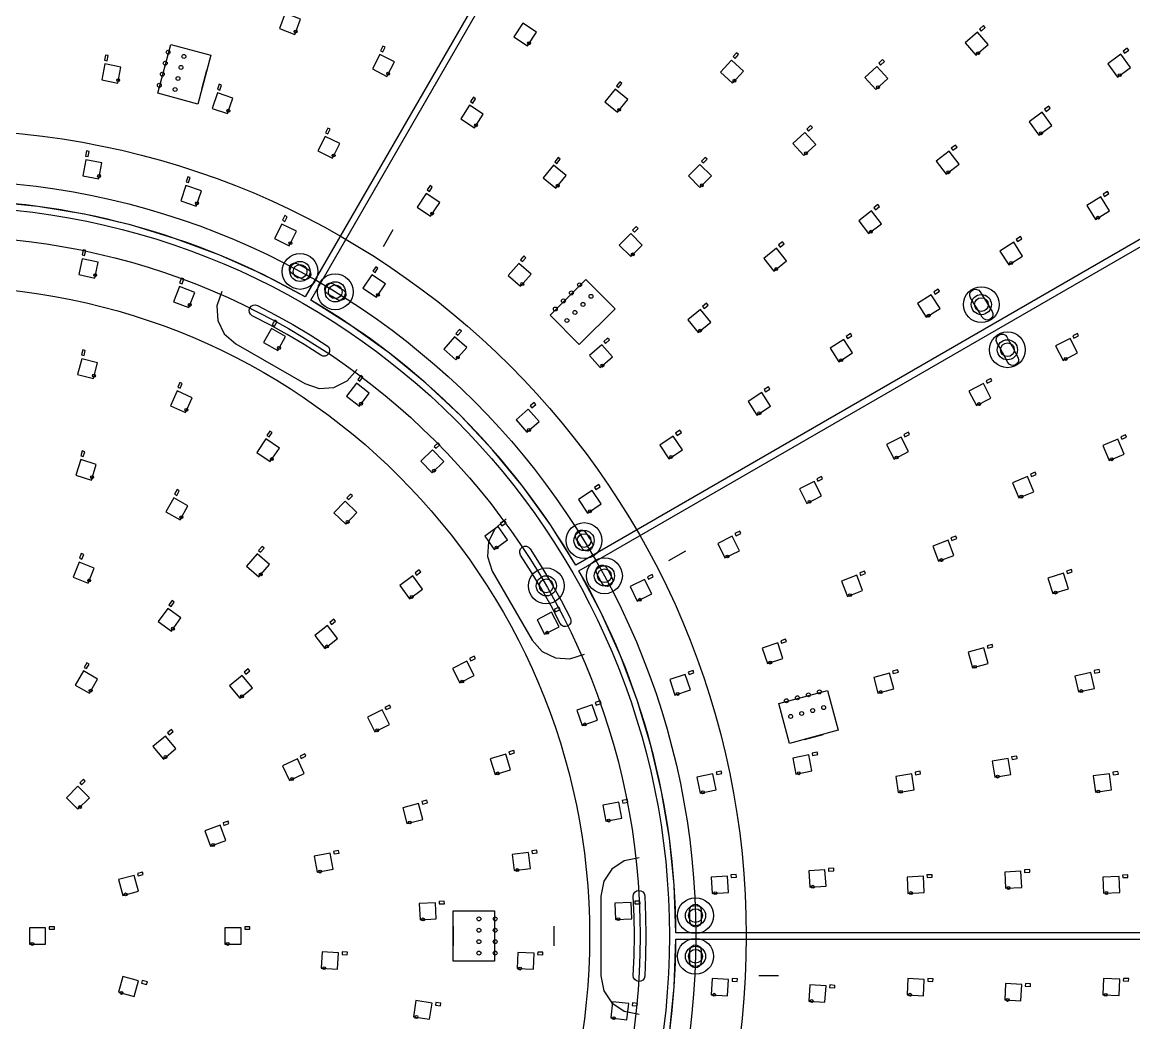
# Model space of a CAD drawing. Header units: millimetres. Extents: x -854 to 854, y -854 to 854.
# Drawn here: x 25.3 to 366.5, y -26.7 to 280.6 of the extents above; entities that cross this region are included whole.
import ezdxf

# ---------------------------------------------------------------- set-up
doc = ezdxf.new("R2010")
doc.units = ezdxf.units.MM
for name, color, linetype in [('CAP', 30, 'Continuous'), ('LED', 7, 'Continuous'), ('LED-GND', 7, 'Continuous'), ('MOUNT', 1, 'Continuous'), ('MOUNT-SYSTEM', 4, 'Continuous'), ('OUTLINE', 2, 'Continuous'), ('WAGO', 3, 'Continuous')]:
    doc.layers.add(name, color=color, linetype=linetype)

msp = doc.modelspace()

# ---------------------------------------------------------------- linework, layer by layer
at = {"layer": 'CAP'}
for points in [[(319.74, 277.86), (320.95, 278.91), (320.43, 279.51), (319.22, 278.47), (319.74, 277.86)], [(136.01, 271.44), (136.73, 272.87), (136.02, 273.23), (135.29, 271.8), (136.01, 271.44)], [(51.37, 268.74), (51.68, 270.31), (50.89, 270.47), (50.58, 268.9), (51.37, 268.74)], [(244.13, 269.46), (245.21, 270.64), (244.62, 271.18), (243.54, 270), (244.13, 269.46)], [(363.75, 271.01), (365.04, 271.96), (364.56, 272.6), (363.27, 271.65), (363.75, 271.01)], [(288.81, 267.42), (289.99, 268.5), (289.45, 269.09), (288.27, 268.01), (288.81, 267.42)], [(86, 259.74), (86.52, 261.25), (85.76, 261.51), (85.25, 260), (86, 259.74)], [(208.35, 260.55), (209.36, 261.79), (208.73, 262.29), (207.73, 261.05), (208.35, 260.55)], [(163.63, 255.74), (164.5, 257.08), (163.83, 257.51), (162.96, 256.17), (163.63, 255.74)], [(339.61, 253.19), (340.9, 254.14), (340.42, 254.79), (339.14, 253.84), (339.61, 253.19)], [(119.17, 246.29), (119.88, 247.73), (119.16, 248.08), (118.45, 246.64), (119.17, 246.29)], [(266.69, 247.16), (267.87, 248.24), (267.33, 248.83), (266.15, 247.75), (266.69, 247.16)], [(311.02, 241.23), (312.29, 242.21), (311.8, 242.84), (310.53, 241.87), (311.02, 241.23)], [(45.51, 239.32), (45.83, 240.89), (45.04, 241.04), (44.73, 239.48), (45.51, 239.32)], [(189.47, 237.23), (190.48, 238.48), (189.85, 238.98), (188.85, 237.74), (189.47, 237.23)], [(234.44, 237.34), (235.57, 238.47), (235.01, 239.04), (233.88, 237.91), (234.44, 237.34)], [(76.36, 231.33), (76.88, 232.85), (76.12, 233.1), (75.6, 231.59), (76.36, 231.33)], [(150.3, 228.63), (151.19, 229.96), (150.52, 230.4), (149.63, 229.07), (150.3, 228.63)], [(357.58, 227.1), (358.94, 227.96), (358.51, 228.63), (357.16, 227.78), (357.58, 227.1)], [(287.22, 222.97), (288.48, 223.95), (288, 224.58), (286.73, 223.61), (287.22, 222.97)], [(105.9, 219.38), (106.61, 220.82), (105.89, 221.17), (105.19, 219.74), (105.9, 219.38)], [(213.23, 216.13), (214.36, 217.26), (213.79, 217.82), (212.66, 216.69), (213.23, 216.13)], [(257.97, 211.53), (259.21, 212.54), (258.71, 213.16), (257.46, 212.16), (257.97, 211.53)], [(330.86, 213.21), (332.21, 214.07), (331.78, 214.74), (330.43, 213.88), (330.86, 213.21)], [(44.44, 208.94), (44.79, 210.5), (44.01, 210.67), (43.66, 209.11), (44.44, 208.94)], [(178.86, 207.06), (179.91, 208.26), (179.31, 208.79), (178.25, 207.58), (178.86, 207.06)], [(133.63, 203.68), (134.52, 205.02), (133.86, 205.46), (132.97, 204.13), (133.63, 203.68)], [(74.39, 200.24), (74.96, 201.73), (74.21, 202.02), (73.64, 200.52), (74.39, 200.24)], [(305.56, 197.09), (306.91, 197.95), (306.48, 198.63), (305.13, 197.77), (305.56, 197.09)], [(234.65, 192.65), (235.89, 193.66), (235.39, 194.28), (234.15, 193.28), (234.65, 192.65)], [(102.75, 187.27), (103.53, 188.67), (102.84, 189.06), (102.05, 187.66), (102.75, 187.27)], [(159.08, 184.5), (160.13, 185.7), (159.53, 186.23), (158.47, 185.03), (159.08, 184.5)], [(278.66, 183.41), (280.01, 184.28), (279.57, 184.95), (278.23, 184.08), (278.66, 183.41)], [(348.18, 183.56), (349.6, 184.3), (349.23, 185.01), (347.81, 184.27), (348.18, 183.56)], [(204.35, 181.94), (205.55, 182.99), (205.03, 183.59), (203.82, 182.54), (204.35, 181.94)], [(44.28, 178.19), (44.68, 179.74), (43.91, 179.94), (43.51, 178.39), (44.28, 178.19)], [(128.92, 170.32), (129.9, 171.58), (129.27, 172.07), (128.29, 170.81), (128.92, 170.32)], [(321.57, 169.71), (322.99, 170.45), (322.62, 171.16), (321.2, 170.42), (321.57, 169.71)], [(73.76, 168.15), (74.42, 169.6), (73.69, 169.93), (73.03, 168.48), (73.76, 168.15)], [(253.5, 167.07), (254.85, 167.94), (254.41, 168.61), (253.07, 167.74), (253.5, 167.07)], [(181.8, 162.16), (183, 163.21), (182.47, 163.81), (181.27, 162.76), (181.8, 162.16)], [(101.11, 153.26), (102.01, 154.59), (101.35, 155.04), (100.45, 153.71), (101.11, 153.26)], [(226.35, 153.71), (227.68, 154.6), (227.24, 155.26), (225.91, 154.37), (226.35, 153.71)], [(296.31, 153.28), (297.73, 154), (297.37, 154.72), (295.95, 153.99), (296.31, 153.28)], [(362.85, 152.52), (364.33, 153.13), (364.03, 153.87), (362.55, 153.26), (362.85, 152.52)], [(152.35, 149.73), (153.5, 150.84), (152.95, 151.42), (151.79, 150.31), (152.35, 149.73)], [(44.03, 147.17), (44.51, 148.7), (43.74, 148.94), (43.26, 147.41), (44.03, 147.17)], [(269.58, 139.66), (271, 140.38), (270.64, 141.1), (269.22, 140.37), (269.58, 139.66)], [(335.14, 141.04), (336.62, 141.65), (336.31, 142.39), (334.83, 141.78), (335.14, 141.04)], [(72.75, 135.29), (73.53, 136.69), (72.83, 137.08), (72.05, 135.68), (72.75, 135.29)], [(201.41, 137.04), (202.74, 137.93), (202.29, 138.6), (200.96, 137.71), (201.41, 137.04)], [(125.56, 133.97), (126.67, 135.12), (126.09, 135.68), (124.98, 134.52), (125.56, 133.97)], [(172.53, 125.95), (173.83, 126.88), (173.36, 127.53), (172.06, 126.6), (172.53, 125.95)], [(244.48, 122.85), (245.91, 123.56), (245.56, 124.27), (244.12, 123.57), (244.48, 122.85)], [(98.5, 117.88), (99.54, 119.09), (98.93, 119.62), (97.89, 118.4), (98.5, 117.88)], [(310.71, 121.47), (312.2, 122.04), (311.91, 122.79), (310.42, 122.21), (310.71, 121.47)], [(43.59, 115.68), (44.18, 117.16), (43.44, 117.46), (42.85, 115.97), (43.59, 115.68)], [(146.39, 110.82), (147.68, 111.77), (147.21, 112.42), (145.92, 111.47), (146.39, 110.82)], [(217.57, 109.58), (219.01, 110.29), (218.65, 111.01), (217.22, 110.3), (217.57, 109.58)], [(282.7, 110.71), (284.19, 111.29), (283.91, 112.03), (282.41, 111.46), (282.7, 110.71)], [(346.16, 111.29), (347.68, 111.77), (347.44, 112.54), (345.91, 112.05), (346.16, 111.29)], [(70.99, 101.2), (71.93, 102.49), (71.29, 102.96), (70.34, 101.67), (70.99, 101.2)], [(189.03, 99.49), (190.45, 100.22), (190.08, 100.93), (188.66, 100.2), (189.03, 99.49)], [(120.21, 95.64), (121.47, 96.62), (120.98, 97.25), (119.72, 96.27), (120.21, 95.64)], [(258.42, 89.89), (259.94, 90.4), (259.68, 91.16), (258.16, 90.64), (258.42, 89.89)], [(321.7, 88.32), (323.25, 88.74), (323.04, 89.51), (321.5, 89.09), (321.7, 88.32)], [(163.02, 84.49), (164.45, 85.21), (164.09, 85.92), (162.66, 85.2), (163.02, 84.49)], [(45.02, 82.08), (45.82, 83.47), (45.13, 83.87), (44.33, 82.48), (45.02, 82.08)], [(93.93, 80.37), (95.16, 81.39), (94.65, 82), (93.42, 80.98), (93.93, 80.37)], [(230.01, 80.24), (231.53, 80.76), (231.27, 81.52), (229.76, 81), (230.01, 80.24)], [(292.72, 80.56), (294.27, 80.97), (294.06, 81.74), (292.52, 81.33), (292.72, 80.56)], [(354.54, 80.7), (356.1, 81.05), (355.93, 81.83), (354.36, 81.48), (354.54, 80.7)], [(201.5, 70.91), (203.01, 71.42), (202.75, 72.18), (201.24, 71.66), (201.5, 70.91)], [(137, 69.49), (138.44, 70.19), (138.08, 70.91), (136.65, 70.2), (137, 69.49)], [(70.38, 61.74), (71.61, 62.76), (71.1, 63.38), (69.87, 62.35), (70.38, 61.74)], [(110.96, 54.48), (112.41, 55.16), (112.07, 55.89), (110.62, 55.21), (110.96, 54.48)], [(174.95, 55.72), (176.48, 56.19), (176.25, 56.96), (174.72, 56.49), (174.95, 55.72)], [(267.94, 55.39), (269.51, 55.7), (269.36, 56.48), (267.79, 56.17), (267.94, 55.39)], [(329.17, 54.21), (330.75, 54.46), (330.63, 55.25), (329.05, 55), (329.17, 54.21)], [(43.52, 46.42), (44.65, 47.55), (44.09, 48.12), (42.96, 46.99), (43.52, 46.42)], [(238.52, 49.53), (240.09, 49.85), (239.93, 50.63), (238.36, 50.32), (238.52, 49.53)], [(299.54, 49.52), (301.12, 49.77), (301, 50.56), (299.42, 50.31), (299.54, 49.52)], [(360.22, 49.49), (361.81, 49.7), (361.7, 50.49), (360.12, 50.28), (360.22, 49.49)], [(148.18, 40.48), (149.73, 40.89), (149.53, 41.66), (147.98, 41.26), (148.18, 40.48)], [(209.67, 40.81), (211.25, 41.1), (211.1, 41.89), (209.53, 41.6), (209.67, 40.81)], [(87.25, 33.94), (88.76, 34.49), (88.48, 35.24), (86.98, 34.69), (87.25, 33.94)], [(121.03, 25.17), (122.6, 25.47), (122.45, 26.26), (120.88, 25.96), (121.03, 25.17)], [(181.85, 25.35), (183.44, 25.56), (183.34, 26.35), (181.75, 26.15), (181.85, 25.35)], [(272.88, 19.94), (274.48, 20.04), (274.42, 20.84), (272.83, 20.74), (272.88, 19.94)], [(60.9, 18.44), (62.45, 18.86), (62.24, 19.63), (60.7, 19.21), (60.9, 18.44)], [(242.94, 17.98), (244.54, 18.08), (244.49, 18.88), (242.89, 18.78), (242.94, 17.98)], [(303.08, 17.94), (304.67, 18.02), (304.63, 18.82), (303.03, 18.74), (303.08, 17.94)], [(333.04, 19.51), (334.63, 19.59), (334.59, 20.39), (332.99, 20.31), (333.04, 19.51)], [(363.16, 17.91), (364.76, 17.98), (364.73, 18.78), (363.13, 18.71), (363.16, 17.91)], [(153.3, 9.83), (154.9, 9.91), (154.86, 10.71), (153.26, 10.63), (153.3, 9.83)], [(213.38, 9.85), (214.98, 9.91), (214.95, 10.71), (213.35, 10.65), (213.38, 9.85)], [(33.6, 2.05), (35.2, 2.05), (35.2, 2.85), (33.6, 2.85), (33.6, 2.05)], [(93.6, 2.05), (95.2, 2.05), (95.2, 2.85), (93.6, 2.85), (93.6, 2.05)], [(123.48, -5.71), (125.08, -5.82), (125.13, -5.02), (123.54, -4.92), (123.48, -5.71)], [(183.52, -5.74), (185.12, -5.81), (185.15, -5.01), (183.56, -4.94), (183.52, -5.74)], [(243.21, -13.89), (244.81, -13.99), (244.86, -13.19), (243.26, -13.09), (243.21, -13.89)], [(303.29, -13.84), (304.89, -13.93), (304.93, -13.13), (303.33, -13.04), (303.29, -13.84)], [(363.34, -13.81), (364.94, -13.88), (364.98, -13.08), (363.38, -13.01), (363.34, -13.81)], [(61.96, -14.48), (63.51, -14.89), (63.72, -14.12), (62.17, -13.71), (61.96, -14.48)], [(273.15, -15.85), (274.74, -15.95), (274.8, -15.16), (273.2, -15.05), (273.15, -15.85)], [(333.25, -15.41), (334.85, -15.5), (334.89, -14.7), (333.29, -14.61), (333.25, -15.41)], [(152.14, -21.23), (153.72, -21.48), (153.84, -20.68), (152.26, -20.44), (152.14, -21.23)], [(212.54, -21.32), (214.13, -21.5), (214.22, -20.7), (212.63, -20.53), (212.54, -21.32)]]:
    msp.add_lwpolyline(points, dxfattribs=at)
at = {"layer": 'LED'}
for points in [[(104.28, 278.64), (108.95, 276.84), (110.74, 281.51), (106.07, 283.3), (104.28, 278.64)], [(176.27, 276.03), (180.47, 273.3), (183.19, 277.5), (179, 280.22), (176.27, 276.03)], [(314.82, 274.22), (318.08, 270.44), (321.87, 273.7), (318.61, 277.49), (314.82, 274.22)], [(132.83, 266.21), (137.29, 263.94), (139.56, 268.39), (135.1, 270.66), (132.83, 266.21)], [(358.57, 267.75), (361.54, 263.72), (365.57, 266.69), (362.6, 270.72), (358.57, 267.75)], [(49.73, 262.85), (54.64, 261.87), (55.61, 266.78), (50.71, 267.75), (49.73, 262.85)], [(239.68, 265.27), (243.37, 261.89), (246.74, 265.57), (243.06, 268.95), (239.68, 265.27)], [(284.01, 263.63), (287.38, 259.95), (291.07, 263.33), (287.69, 267.01), (284.01, 263.63)], [(204.16, 256.09), (208.05, 252.94), (211.19, 256.83), (207.31, 259.97), (204.16, 256.09)], [(83.62, 254.11), (88.35, 252.5), (89.96, 257.23), (85.22, 258.84), (83.62, 254.11)], [(159.93, 250.87), (164.13, 248.14), (166.85, 252.34), (162.66, 255.06), (159.93, 250.87)], [(334.44, 249.93), (337.4, 245.91), (341.43, 248.88), (338.46, 252.9), (334.44, 249.93)], [(261.89, 243.37), (265.27, 239.68), (268.95, 243.06), (265.57, 246.74), (261.89, 243.37)], [(116.07, 241.02), (120.55, 238.81), (122.77, 243.29), (118.28, 245.5), (116.07, 241.02)], [(305.9, 237.88), (308.95, 233.91), (312.91, 236.96), (309.87, 240.92), (305.9, 237.88)], [(43.88, 233.42), (48.79, 232.45), (49.76, 237.35), (44.86, 238.33), (43.88, 233.42)], [(185.28, 232.77), (189.17, 229.63), (192.31, 233.51), (188.43, 236.66), (185.28, 232.77)], [(229.81, 233.35), (233.35, 229.81), (236.88, 233.35), (233.35, 236.88), (229.81, 233.35)], [(73.97, 225.7), (78.71, 224.09), (80.32, 228.83), (75.58, 230.43), (73.97, 225.7)], [(146.54, 223.81), (150.69, 221.03), (153.47, 225.19), (149.31, 227.96), (146.54, 223.81)], [(352.18, 224.24), (354.84, 220.01), (359.07, 222.67), (356.41, 226.9), (352.18, 224.24)], [(282.1, 219.62), (285.15, 215.65), (289.11, 218.69), (286.07, 222.66), (282.1, 219.62)], [(102.8, 214.11), (107.29, 211.9), (109.5, 216.39), (105.01, 218.6), (102.8, 214.11)], [(208.6, 212.13), (212.13, 208.6), (215.67, 212.13), (212.13, 215.67), (208.6, 212.13)], [(325.47, 210.31), (328.16, 206.1), (332.37, 208.78), (329.69, 213), (325.47, 210.31)], [(252.94, 208.05), (256.09, 204.16), (259.97, 207.31), (256.83, 211.19), (252.94, 208.05)], [(42.68, 203.08), (47.56, 201.99), (48.64, 206.87), (43.76, 207.96), (42.68, 203.08)], [(174.5, 202.77), (178.25, 199.47), (181.55, 203.23), (177.79, 206.52), (174.5, 202.77)], [(129.87, 198.86), (134.03, 196.09), (136.8, 200.24), (132.65, 203.02), (129.87, 198.86)], [(71.79, 194.7), (76.46, 192.92), (78.25, 197.59), (73.58, 199.37), (71.79, 194.7)], [(300.17, 194.19), (302.86, 189.98), (307.07, 192.66), (304.39, 196.88), (300.17, 194.19)], [(229.63, 189.17), (232.77, 185.28), (236.66, 188.43), (233.51, 192.31), (229.63, 189.17)], [(99.37, 182.17), (103.73, 179.73), (106.18, 184.09), (101.82, 186.53), (99.37, 182.17)], [(154.72, 180.21), (158.47, 176.91), (161.77, 180.67), (158.01, 183.97), (154.72, 180.21)], [(199.47, 178.25), (202.77, 174.5), (206.52, 177.79), (203.23, 181.55), (199.47, 178.25)], [(273.3, 180.47), (276.03, 176.27), (280.22, 179), (277.5, 183.19), (273.3, 180.47)], [(342.56, 181.15), (344.87, 176.71), (349.31, 179.02), (347, 183.45), (342.56, 181.15)], [(42.31, 172.4), (47.15, 171.14), (48.41, 175.98), (43.57, 177.24), (42.31, 172.4)], [(70.83, 162.77), (75.39, 160.71), (77.45, 165.27), (72.89, 167.33), (70.83, 162.77)], [(124.84, 165.76), (128.8, 162.71), (131.85, 166.67), (127.9, 169.72), (124.84, 165.76)], [(315.95, 167.29), (318.26, 162.86), (322.7, 165.17), (320.39, 169.6), (315.95, 167.29)], [(248.14, 164.13), (250.87, 159.93), (255.06, 162.66), (252.34, 166.85), (248.14, 164.13)], [(176.91, 158.47), (180.21, 154.72), (183.97, 158.01), (180.67, 161.77), (176.91, 158.47)], [(97.32, 148.46), (101.47, 145.66), (104.27, 149.8), (100.12, 152.6), (97.32, 148.46)], [(221.03, 150.69), (223.81, 146.54), (227.96, 149.31), (225.19, 153.47), (221.03, 150.69)], [(290.67, 150.91), (292.94, 146.45), (297.39, 148.72), (295.12, 153.18), (290.67, 150.91)], [(357.05, 150.6), (358.96, 145.98), (363.58, 147.89), (361.67, 152.51), (357.05, 150.6)], [(147.64, 145.82), (151.12, 142.22), (154.71, 145.69), (151.24, 149.29), (147.64, 145.82)], [(41.77, 141.48), (46.54, 139.99), (48.04, 144.76), (43.27, 146.25), (41.77, 141.48)], [(329.33, 139.12), (331.24, 134.5), (335.86, 136.41), (333.95, 141.03), (329.33, 139.12)], [(196.09, 134.03), (198.86, 129.87), (203.02, 132.65), (200.24, 136.8), (196.09, 134.03)], [(263.94, 137.29), (266.21, 132.83), (270.66, 135.1), (268.39, 139.56), (263.94, 137.29)], [(69.4, 130.18), (73.77, 127.75), (76.19, 132.12), (71.82, 134.55), (69.4, 130.18)], [(121.01, 129.88), (124.62, 126.42), (128.08, 130.03), (124.47, 133.49), (121.01, 129.88)], [(167.3, 122.77), (170.21, 118.7), (174.28, 121.61), (171.37, 125.68), (167.3, 122.77)], [(238.81, 120.55), (241.02, 116.07), (245.5, 118.28), (243.29, 122.77), (238.81, 120.55)], [(304.85, 119.7), (306.64, 115.03), (311.31, 116.82), (309.52, 121.49), (304.85, 119.7)], [(94.18, 113.55), (97.97, 110.29), (101.23, 114.08), (97.44, 117.34), (94.18, 113.55)], [(40.93, 110.17), (45.58, 108.33), (47.42, 112.98), (42.77, 114.82), (40.93, 110.17)], [(141.22, 107.56), (144.2, 103.54), (148.22, 106.51), (145.24, 110.53), (141.22, 107.56)], [(211.9, 107.29), (214.11, 102.8), (218.6, 105.01), (216.39, 109.5), (211.9, 107.29)], [(276.84, 108.95), (278.64, 104.28), (283.3, 106.07), (281.51, 110.74), (276.84, 108.95)], [(340.2, 109.89), (341.71, 105.12), (346.47, 106.62), (344.97, 111.39), (340.2, 109.89)], [(67.04, 96.53), (71.09, 93.59), (74.03, 97.64), (69.98, 100.57), (67.04, 96.53)], [(183.4, 97.1), (185.68, 92.65), (190.13, 94.94), (187.84, 99.39), (183.4, 97.1)], [(115.11, 92.26), (118.17, 88.31), (122.12, 91.37), (119.06, 95.32), (115.11, 92.26)], [(252.5, 88.35), (254.11, 83.62), (258.84, 85.22), (257.23, 89.96), (252.5, 88.35)], [(315.69, 87.18), (316.99, 82.35), (321.82, 83.64), (320.52, 88.47), (315.69, 87.18)], [(157.37, 82.14), (159.62, 77.68), (164.08, 79.93), (161.83, 84.39), (157.37, 82.14)], [(41.58, 77.03), (45.92, 74.53), (48.42, 78.86), (44.08, 81.36), (41.58, 77.03)], [(88.94, 76.82), (92.13, 72.97), (95.98, 76.16), (92.79, 80.01), (88.94, 76.82)], [(224.09, 78.71), (225.7, 73.97), (230.43, 75.58), (228.83, 80.32), (224.09, 78.71)], [(286.72, 79.41), (288.01, 74.58), (292.84, 75.88), (291.55, 80.71), (286.72, 79.41)], [(348.48, 79.82), (349.57, 74.94), (354.45, 76.02), (353.37, 80.9), (348.48, 79.82)], [(131.33, 67.2), (133.53, 62.71), (138.02, 64.92), (135.81, 69.4), (131.33, 67.2)], [(195.58, 69.36), (197.19, 64.63), (201.93, 66.25), (200.31, 70.98), (195.58, 69.36)], [(65.42, 58.16), (68.64, 54.33), (72.47, 57.54), (69.25, 61.37), (65.42, 58.16)], [(168.99, 54.37), (170.45, 49.59), (175.23, 51.05), (173.77, 55.83), (168.99, 54.37)], [(261.87, 54.64), (262.85, 49.73), (267.75, 50.71), (266.78, 55.61), (261.87, 54.64)], [(105.25, 52.29), (107.38, 47.77), (111.91, 49.9), (109.78, 54.42), (105.25, 52.29)], [(323.08, 53.7), (323.86, 48.76), (328.8, 49.55), (328.02, 54.48), (323.08, 53.7)], [(232.45, 48.79), (233.42, 43.88), (238.33, 44.86), (237.35, 49.76), (232.45, 48.79)], [(293.45, 49.01), (294.23, 44.07), (299.17, 44.85), (298.38, 49.79), (293.45, 49.01)], [(354.12, 49.14), (354.77, 44.18), (359.73, 44.84), (359.07, 49.79), (354.12, 49.14)], [(38.89, 42.43), (42.43, 38.89), (45.96, 42.43), (42.43, 45.96), (38.89, 42.43)], [(203.59, 40.15), (204.5, 35.23), (209.42, 36.14), (208.51, 41.06), (203.59, 40.15)], [(142.16, 39.39), (143.42, 34.55), (148.26, 35.8), (147.01, 40.64), (142.16, 39.39)], [(81.37, 32.28), (83.08, 27.58), (87.78, 29.29), (86.07, 33.99), (81.37, 32.28)], [(114.95, 24.47), (115.89, 19.56), (120.8, 20.5), (119.86, 25.41), (114.95, 24.47)], [(175.74, 25.03), (176.38, 20.07), (181.34, 20.7), (180.7, 25.66), (175.74, 25.03)], [(54.89, 17.3), (56.19, 12.47), (61.02, 13.76), (59.72, 18.59), (54.89, 17.3)], [(236.83, 18.03), (237.16, 13.04), (242.14, 13.37), (241.82, 18.35), (236.83, 18.03)], [(266.76, 19.99), (267.09, 15), (272.08, 15.33), (271.75, 20.32), (266.76, 19.99)], [(296.96, 18.07), (297.22, 13.07), (302.22, 13.34), (301.95, 18.33), (296.96, 18.07)], [(326.92, 19.64), (327.18, 14.64), (332.18, 14.91), (331.91, 19.9), (326.92, 19.64)], [(357.05, 18.09), (357.27, 13.1), (362.26, 13.31), (362.05, 18.31), (357.05, 18.09)], [(207.27, 10.08), (207.45, 5.08), (212.45, 5.26), (212.27, 10.26), (207.27, 10.08)], [(147.18, 9.97), (147.44, 4.97), (152.43, 5.23), (152.18, 10.22), (147.18, 9.97)], [(27.5, 2.5), (27.5, -2.5), (32.5, -2.5), (32.5, 2.5), (27.5, 2.5)], [(87.5, 2.5), (87.5, -2.5), (92.5, -2.5), (92.5, 2.5), (87.5, 2.5)], [(117.43, -4.88), (117.11, -9.87), (122.1, -10.19), (122.42, -5.2), (117.43, -4.88)], [(177.45, -5.04), (177.23, -10.03), (182.23, -10.24), (182.44, -5.25), (177.45, -5.04)], [(56.19, -12.47), (54.89, -17.3), (59.72, -18.59), (61.02, -13.76), (56.19, -12.47)], [(237.16, -13.04), (236.83, -18.03), (241.82, -18.35), (242.14, -13.37), (237.16, -13.04)], [(297.22, -13.07), (296.96, -18.07), (301.95, -18.33), (302.22, -13.34), (297.22, -13.07)], [(357.27, -13.1), (357.05, -18.09), (362.05, -18.31), (362.26, -13.31), (357.27, -13.1)], [(267.09, -15), (266.76, -19.99), (271.75, -20.32), (272.08, -15.33), (267.09, -15)], [(327.18, -14.64), (326.92, -19.64), (331.91, -19.9), (332.18, -14.91), (327.18, -14.64)], [(146.18, -19.86), (145.42, -24.81), (150.36, -25.56), (151.12, -20.62), (146.18, -19.86)], [(206.53, -20.21), (205.98, -25.18), (210.95, -25.73), (211.5, -20.76), (206.53, -20.21)]]:
    msp.add_lwpolyline(points, dxfattribs=at)
at = {"layer": 'LED-GND'}
for centre in [(109.22, 277.7), (180.91, 274.09), (318.73, 271.06), (54.77, 262.76), (137.65, 264.76), (243.94, 262.59), (362.24, 264.3), (288.01, 260.59), (88.59, 253.37), (208.57, 253.67), (164.58, 248.92), (338.1, 246.48), (120.91, 239.64), (265.9, 240.33), (48.91, 233.34), (309.63, 234.5), (189.69, 230.36), (233.95, 230.48), (78.95, 224.96), (151.15, 221.81), (355.57, 220.53), (285.83, 216.24), (107.64, 212.73), (212.73, 209.27), (256.76, 204.76), (328.89, 206.62), (47.7, 202.88), (178.81, 200.18), (134.49, 196.86), (76.74, 193.77), (303.59, 190.5), (233.44, 185.89), (104.13, 180.54), (159.03, 177.62), (345.65, 177.17), (203.41, 175.13), (276.75, 176.8), (47.32, 172.03), (129.31, 163.45), (75.72, 161.55), (251.59, 160.47), (319.04, 163.32), (180.85, 155.35), (101.93, 146.43), (224.53, 147.08), (293.72, 146.91), (359.77, 146.37), (151.73, 142.88), (46.76, 140.86), (266.99, 133.29), (332.06, 134.89), (199.58, 130.41), (74.16, 128.56), (125.21, 127.1), (170.92, 119.27), (241.8, 116.51), (307.47, 115.4), (45.86, 109.18), (98.52, 111), (342.55, 105.44), (144.89, 104.11), (214.9, 103.24), (279.46, 104.65), (71.58, 94.35), (186.46, 93.11), (118.85, 88.9), (254.94, 83.95), (317.84, 82.63), (160.4, 78.13), (46.32, 75.33), (288.87, 74.87), (350.43, 75.18), (92.79, 73.58), (226.54, 74.31), (198.03, 64.97), (134.31, 63.15), (69.29, 54.95), (108.17, 48.2), (171.3, 49.9), (263.72, 49.96), (324.74, 48.95), (234.3, 44.11), (295.11, 44.26), (355.65, 44.35), (43.03, 39.56), (144.28, 34.83), (205.38, 35.44), (83.91, 27.93), (177.27, 20.23), (116.76, 19.78), (267.99, 15.11), (328.08, 14.74), (57.04, 12.75), (238.05, 13.15), (298.12, 13.17), (358.17, 13.19), (148.33, 5.07), (208.35, 5.16), (28.4, -2.45), (88.4, -2.45), (118.01, -9.88), (178.14, -10.02), (55.78, -17.48), (237.73, -18.04), (267.67, -20), (297.86, -18.06), (327.82, -19.63), (357.95, -18.08), (146.32, -24.89), (206.88, -25.23)]:
    msp.add_circle(centre, 0.45, dxfattribs=at)
at = {"layer": 'MOUNT'}
for centre, radius in [((110.59, 204.04), 5.5), ((110.59, 204.04), 3.1), ((110.59, 204.04), 2.11), ((121.41, 197.79), 5.5), ((121.41, 197.79), 3.1), ((121.41, 197.79), 2.11), ((319.75, 193.85), 5.5), ((319.75, 193.85), 3.1), ((319.75, 193.85), 2.11), ((327.75, 179.99), 5.5), ((327.75, 179.99), 3.1), ((327.75, 179.99), 2.11), ((197.79, 121.41), 5.5), ((197.79, 121.41), 3.1), ((197.79, 121.41), 2.11), ((204.04, 110.59), 5.5), ((186.2, 107.5), 5.5), ((204.04, 110.59), 3.1), ((204.04, 110.59), 2.11), ((186.2, 107.5), 3.1), ((186.2, 107.5), 2.11), ((232, 6.25), 5.5), ((232, 6.25), 3.1), ((232, 6.25), 2.11), ((232, -6.25), 5.5), ((232, -6.25), 3.1), ((232, -6.25), 2.11)]:
    msp.add_circle(centre, radius, dxfattribs=at)
at = {"layer": 'MOUNT-SYSTEM'}
for p, q in [((336.14, 584.2), (112.14, 196.22)), ((113.87, 195.22), (337.87, 583.2)), ((583.2, 337.87), (195.22, 113.87)), ((196.22, 112.13), (584.2, 336.14)), ((136.21, 211.72), (139.21, 216.91)), ((90.85, 181.84), (112.06, 169.6)), ((223.82, 115.25), (229.02, 118.25)), ((169.6, 112.06), (181.84, 90.85)), ((202.91, 12.25), (202.91, -12.24)), ((188.66, -3), (188.66, 3)), ((674, 1), (226, 1)), ((226, -1), (674, -1)), ((251.46, -12.1), (257.46, -12.1))]:
    msp.add_line(p, q, dxfattribs=at)
for points in [[(112.14, 196.22), (99.24, 203.05), (85.97, 209.01), (72.38, 214.1), (58.5, 218.3), (44.38, 221.6), (30.06, 223.99), (15.59, 225.46), (1, 226)], [(108.23, 203.33), (107.69, 203.77), (107.38, 204.36), (107.31, 205.03), (107.51, 205.69), (107.95, 206.23), (108.54, 206.55), (109.21, 206.62), (109.87, 206.42)], [(108.23, 203.33), (107.69, 203.77), (107.38, 204.36), (107.31, 205.03), (107.51, 205.69), (107.95, 206.23), (108.54, 206.55), (109.21, 206.62), (109.87, 206.42)], [(108.23, 203.33), (107.69, 203.77), (107.38, 204.36), (107.31, 205.03), (107.51, 205.69), (107.95, 206.23), (108.54, 206.55), (109.21, 206.62), (109.87, 206.42)], [(109.87, 206.42), (110.65, 206), (111.43, 205.58), (112.2, 205.16), (112.97, 204.74)], [(109.87, 206.42), (110.65, 206), (111.43, 205.58), (112.2, 205.16), (112.97, 204.74)], [(109.87, 206.42), (110.65, 206), (111.43, 205.58), (112.2, 205.16), (112.97, 204.74)], [(111.28, 201.67), (110.52, 202.09), (109.76, 202.51), (108.99, 202.92), (108.23, 203.33)], [(111.28, 201.67), (110.52, 202.09), (109.76, 202.51), (108.99, 202.92), (108.23, 203.33)], [(111.28, 201.67), (110.52, 202.09), (109.76, 202.51), (108.99, 202.92), (108.23, 203.33)], [(112.97, 204.74), (113.5, 204.29), (113.81, 203.69), (113.87, 203.02), (113.66, 202.36), (113.21, 201.83), (112.61, 201.52), (111.94, 201.46), (111.28, 201.67)], [(112.97, 204.74), (113.5, 204.29), (113.81, 203.69), (113.87, 203.02), (113.66, 202.36), (113.21, 201.83), (112.61, 201.52), (111.94, 201.46), (111.28, 201.67)], [(112.97, 204.74), (113.5, 204.29), (113.81, 203.69), (113.87, 203.02), (113.66, 202.36), (113.21, 201.83), (112.61, 201.52), (111.94, 201.46), (111.28, 201.67)], [(119.02, 197.21), (118.51, 197.68), (118.22, 198.28), (118.19, 198.95), (118.42, 199.61), (118.89, 200.12), (119.5, 200.4), (120.17, 200.44), (120.83, 200.2)], [(119.02, 197.21), (118.51, 197.68), (118.22, 198.28), (118.19, 198.95), (118.42, 199.61), (118.89, 200.12), (119.5, 200.4), (120.17, 200.44), (120.83, 200.2)], [(119.02, 197.21), (118.51, 197.68), (118.22, 198.28), (118.19, 198.95), (118.42, 199.61), (118.89, 200.12), (119.5, 200.4), (120.17, 200.44), (120.83, 200.2)], [(120.83, 200.2), (121.58, 199.75), (122.33, 199.29), (123.08, 198.82), (123.83, 198.36)], [(120.83, 200.2), (121.58, 199.75), (122.33, 199.29), (123.08, 198.82), (123.83, 198.36)], [(120.83, 200.2), (121.58, 199.75), (122.33, 199.29), (123.08, 198.82), (123.83, 198.36)], [(123.83, 198.36), (124.34, 197.88), (124.61, 197.27), (124.63, 196.6), (124.39, 195.95), (123.91, 195.44), (123.3, 195.17), (122.63, 195.15), (121.98, 195.39)], [(123.83, 198.36), (124.34, 197.88), (124.61, 197.27), (124.63, 196.6), (124.39, 195.95), (123.91, 195.44), (123.3, 195.17), (122.63, 195.15), (121.98, 195.39)], [(123.83, 198.36), (124.34, 197.88), (124.61, 197.27), (124.63, 196.6), (124.39, 195.95), (123.91, 195.44), (123.3, 195.17), (122.63, 195.15), (121.98, 195.39)], [(316.44, 195.91), (316.44, 195.91), (316.44, 195.91), (316.44, 195.91), (316.44, 195.91), (316.2, 196.56), (316.23, 197.23), (316.5, 197.85), (317.01, 198.32), (317.66, 198.56), (318.33, 198.54), (318.94, 198.26), (319.42, 197.76)], [(86.55, 197.89), (85.06, 193.47), (85.38, 188.98), (87.35, 184.93), (90.85, 181.84)], [(195.22, 113.87), (187.47, 126.23), (178.96, 138.03), (169.73, 149.23), (159.81, 159.81), (149.23, 169.73), (138.03, 178.96), (126.23, 187.47), (113.87, 195.22)], [(121.98, 195.39), (121.24, 195.85), (120.5, 196.3), (119.76, 196.76), (119.02, 197.21)], [(121.98, 195.39), (121.24, 195.85), (120.5, 196.3), (119.76, 196.76), (119.02, 197.21)], [(121.98, 195.39), (121.24, 195.85), (120.5, 196.3), (119.76, 196.76), (119.02, 197.21)], [(320.05, 189.96), (319.16, 191.45), (318.26, 192.94), (317.36, 194.43), (316.44, 195.91)], [(319.42, 197.76), (320.34, 196.26), (321.26, 194.76), (322.16, 193.25), (323.06, 191.74)], [(95.94, 190.45), (95.39, 190.88), (95.07, 191.47), (94.98, 192.13), (95.16, 192.8), (95.59, 193.35), (96.18, 193.68), (96.84, 193.76), (97.51, 193.58)], [(95.94, 190.45), (95.39, 190.88), (95.07, 191.47), (94.98, 192.13), (95.16, 192.8), (95.59, 193.35), (96.18, 193.68), (96.84, 193.76), (97.51, 193.58)], [(95.94, 190.45), (95.39, 190.88), (95.07, 191.47), (94.98, 192.13), (95.16, 192.8), (95.59, 193.35), (96.18, 193.68), (96.84, 193.76), (97.51, 193.58)], [(97.51, 193.58), (102.99, 190.72), (108.38, 187.71), (113.68, 184.55), (118.89, 181.24)], [(97.51, 193.58), (102.99, 190.72), (108.38, 187.71), (113.68, 184.55), (118.89, 181.24)], [(97.51, 193.58), (102.99, 190.72), (108.38, 187.71), (113.68, 184.55), (118.89, 181.24)], [(323.06, 191.74), (323.29, 191.09), (323.26, 190.42), (322.97, 189.81), (322.45, 189.34), (321.8, 189.11), (321.13, 189.15), (320.52, 189.44), (320.05, 189.96)], [(116.97, 178.31), (111.85, 181.57), (106.63, 184.68), (101.33, 187.64), (95.94, 190.45)], [(116.97, 178.31), (111.85, 181.57), (106.63, 184.68), (101.33, 187.64), (95.94, 190.45)], [(116.97, 178.31), (111.85, 181.57), (106.63, 184.68), (101.33, 187.64), (95.94, 190.45)], [(324.53, 182.2), (324.53, 182.2), (324.53, 182.2), (324.53, 182.2), (324.53, 182.2), (324.32, 182.86), (324.38, 183.53), (324.68, 184.13), (325.2, 184.58), (325.87, 184.79), (326.53, 184.74), (327.13, 184.44), (327.59, 183.91)], [(118.89, 181.24), (119.39, 180.75), (119.65, 180.13), (119.65, 179.46), (119.4, 178.81), (118.91, 178.32), (118.29, 178.06), (117.62, 178.05), (116.97, 178.31)], [(118.89, 181.24), (119.39, 180.75), (119.65, 180.13), (119.65, 179.46), (119.4, 178.81), (118.91, 178.32), (118.29, 178.06), (117.62, 178.05), (116.97, 178.31)], [(118.89, 181.24), (119.39, 180.75), (119.65, 180.13), (119.65, 179.46), (119.4, 178.81), (118.91, 178.32), (118.29, 178.06), (117.62, 178.05), (116.97, 178.31)], [(327.89, 176.09), (327.06, 177.62), (326.23, 179.15), (325.38, 180.68), (324.53, 182.2)], [(327.59, 183.91), (328.44, 182.37), (329.29, 180.84), (330.14, 179.29), (330.97, 177.75)], [(330.97, 177.75), (331.17, 177.08), (331.11, 176.41), (330.79, 175.82), (330.26, 175.38), (329.59, 175.18), (328.92, 175.24), (328.33, 175.55), (327.89, 176.09)], [(112.06, 169.6), (116.48, 168.11), (120.97, 168.42), (125.02, 170.4), (128.11, 173.9)], [(173.9, 128.11), (170.4, 125.02), (168.43, 120.97), (168.11, 116.48), (169.6, 112.06)], [(195.39, 121.98), (195.15, 122.63), (195.17, 123.3), (195.44, 123.91), (195.95, 124.39), (196.6, 124.63), (197.27, 124.61), (197.88, 124.33), (198.36, 123.83)], [(195.39, 121.98), (195.15, 122.63), (195.17, 123.3), (195.44, 123.91), (195.95, 124.39), (196.6, 124.63), (197.27, 124.61), (197.88, 124.33), (198.36, 123.83)], [(195.39, 121.98), (195.15, 122.63), (195.17, 123.3), (195.44, 123.91), (195.95, 124.39), (196.6, 124.63), (197.27, 124.61), (197.88, 124.33), (198.36, 123.83)], [(198.36, 123.83), (198.83, 123.08), (199.29, 122.33), (199.75, 121.58), (200.21, 120.82)], [(198.36, 123.83), (198.83, 123.08), (199.29, 122.33), (199.75, 121.58), (200.21, 120.82)], [(198.36, 123.83), (198.83, 123.08), (199.29, 122.33), (199.75, 121.58), (200.21, 120.82)], [(178.31, 116.97), (178.05, 117.62), (178.06, 118.29), (178.32, 118.9), (178.82, 119.39), (179.46, 119.65), (180.13, 119.64), (180.75, 119.38), (181.24, 118.89)], [(178.31, 116.97), (178.05, 117.62), (178.06, 118.29), (178.32, 118.9), (178.82, 119.39), (179.46, 119.65), (180.13, 119.64), (180.75, 119.38), (181.24, 118.89)], [(178.31, 116.97), (178.05, 117.62), (178.06, 118.29), (178.32, 118.9), (178.82, 119.39), (179.46, 119.65), (180.13, 119.64), (180.75, 119.38), (181.24, 118.89)], [(197.21, 119.02), (196.76, 119.76), (196.31, 120.5), (195.85, 121.24), (195.39, 121.98)], [(197.21, 119.02), (196.76, 119.76), (196.31, 120.5), (195.85, 121.24), (195.39, 121.98)], [(197.21, 119.02), (196.76, 119.76), (196.31, 120.5), (195.85, 121.24), (195.39, 121.98)], [(200.21, 120.82), (200.44, 120.17), (200.41, 119.5), (200.12, 118.89), (199.61, 118.42), (198.96, 118.19), (198.29, 118.22), (197.68, 118.5), (197.21, 119.02)], [(200.21, 120.82), (200.44, 120.17), (200.41, 119.5), (200.12, 118.89), (199.61, 118.42), (198.96, 118.19), (198.29, 118.22), (197.68, 118.5), (197.21, 119.02)], [(200.21, 120.82), (200.44, 120.17), (200.41, 119.5), (200.12, 118.89), (199.61, 118.42), (198.96, 118.19), (198.29, 118.22), (197.68, 118.5), (197.21, 119.02)], [(190.46, 95.94), (187.65, 101.32), (184.68, 106.63), (181.57, 111.84), (178.31, 116.97)], [(190.46, 95.94), (187.65, 101.32), (184.68, 106.63), (181.57, 111.84), (178.31, 116.97)], [(190.46, 95.94), (187.65, 101.32), (184.68, 106.63), (181.57, 111.84), (178.31, 116.97)], [(181.24, 118.89), (184.55, 113.68), (187.72, 108.38), (190.73, 102.99), (193.58, 97.51)], [(181.24, 118.89), (184.55, 113.68), (187.72, 108.38), (190.73, 102.99), (193.58, 97.51)], [(181.24, 118.89), (184.55, 113.68), (187.72, 108.38), (190.73, 102.99), (193.58, 97.51)], [(201.68, 111.28), (201.47, 111.94), (201.53, 112.61), (201.83, 113.21), (202.36, 113.66), (203.02, 113.87), (203.69, 113.81), (204.29, 113.5), (204.74, 112.97)], [(201.68, 111.28), (201.47, 111.94), (201.53, 112.61), (201.83, 113.21), (202.36, 113.66), (203.02, 113.87), (203.69, 113.81), (204.29, 113.5), (204.74, 112.97)], [(201.68, 111.28), (201.47, 111.94), (201.53, 112.61), (201.83, 113.21), (202.36, 113.66), (203.02, 113.87), (203.69, 113.81), (204.29, 113.5), (204.74, 112.97)], [(204.74, 112.97), (205.16, 112.2), (205.59, 111.42), (206, 110.65), (206.42, 109.87)], [(204.74, 112.97), (205.16, 112.2), (205.59, 111.42), (206, 110.65), (206.42, 109.87)], [(204.74, 112.97), (205.16, 112.2), (205.59, 111.42), (206, 110.65), (206.42, 109.87)], [(226, 1), (225.47, 15.58), (224, 30.06), (221.61, 44.37), (218.3, 58.49), (214.1, 72.38), (209.01, 85.97), (203.05, 99.24), (196.22, 112.13)], [(203.33, 108.23), (202.92, 108.99), (202.51, 109.76), (202.09, 110.52), (201.68, 111.28)], [(203.33, 108.23), (202.92, 108.99), (202.51, 109.76), (202.09, 110.52), (201.68, 111.28)], [(203.33, 108.23), (202.92, 108.99), (202.51, 109.76), (202.09, 110.52), (201.68, 111.28)], [(206.42, 109.87), (206.62, 109.2), (206.55, 108.54), (206.23, 107.94), (205.7, 107.5), (205.03, 107.3), (204.36, 107.37), (203.77, 107.69), (203.33, 108.23)], [(206.42, 109.87), (206.62, 109.2), (206.55, 108.54), (206.23, 107.94), (205.7, 107.5), (205.03, 107.3), (204.36, 107.37), (203.77, 107.69), (203.33, 108.23)], [(206.42, 109.87), (206.62, 109.2), (206.55, 108.54), (206.23, 107.94), (205.7, 107.5), (205.03, 107.3), (204.36, 107.37), (203.77, 107.69), (203.33, 108.23)], [(193.58, 97.51), (193.77, 96.84), (193.68, 96.18), (193.35, 95.59), (192.81, 95.16), (192.14, 94.98), (191.47, 95.06), (190.89, 95.39), (190.46, 95.94)], [(193.58, 97.51), (193.77, 96.84), (193.68, 96.18), (193.35, 95.59), (192.81, 95.16), (192.14, 94.98), (191.47, 95.06), (190.89, 95.39), (190.46, 95.94)], [(193.58, 97.51), (193.77, 96.84), (193.68, 96.18), (193.35, 95.59), (192.81, 95.16), (192.14, 94.98), (191.47, 95.06), (190.89, 95.39), (190.46, 95.94)], [(181.84, 90.85), (184.93, 87.35), (188.98, 85.37), (193.47, 85.06), (197.89, 86.55)], [(214.66, 24), (210.08, 23.07), (206.35, 20.55), (203.83, 16.82), (202.91, 12.25)], [(212.91, 12.15), (213.01, 12.83), (213.35, 13.41), (213.88, 13.82), (214.56, 13.99), (215.24, 13.89), (215.82, 13.55), (216.23, 13.02), (216.4, 12.34)], [(212.91, 12.15), (213.01, 12.83), (213.35, 13.41), (213.88, 13.82), (214.56, 13.99), (215.24, 13.89), (215.82, 13.55), (216.23, 13.02), (216.4, 12.34)], [(212.91, 12.15), (213.01, 12.83), (213.35, 13.41), (213.88, 13.82), (214.56, 13.99), (215.24, 13.89), (215.82, 13.55), (216.23, 13.02), (216.4, 12.34)], [(212.91, -12.14), (213.17, -6.07), (213.25, 0), (213.17, 6.08), (212.91, 12.15)], [(212.91, -12.14), (213.17, -6.07), (213.25, 0), (213.17, 6.08), (212.91, 12.15)], [(212.91, -12.14), (213.17, -6.07), (213.25, 0), (213.17, 6.08), (212.91, 12.15)], [(216.4, 12.34), (216.67, 6.18), (216.75, 0), (216.67, -6.17), (216.4, -12.34)], [(216.4, 12.34), (216.67, 6.18), (216.75, 0), (216.67, -6.17), (216.4, -12.34)], [(216.4, 12.34), (216.67, 6.18), (216.75, 0), (216.67, -6.17), (216.4, -12.34)], [(230.2, 7.94), (230.32, 8.63), (230.67, 9.2), (231.21, 9.59), (231.89, 9.75), (232.58, 9.64), (233.14, 9.28), (233.54, 8.74), (233.7, 8.06)], [(230.2, 7.94), (230.32, 8.63), (230.67, 9.2), (231.21, 9.59), (231.89, 9.75), (232.58, 9.64), (233.14, 9.28), (233.54, 8.74), (233.7, 8.06)], [(230.2, 7.94), (230.32, 8.63), (230.67, 9.2), (231.21, 9.59), (231.89, 9.75), (232.58, 9.64), (233.14, 9.28), (233.54, 8.74), (233.7, 8.06)], [(230.3, 4.47), (230.28, 5.34), (230.25, 6.2), (230.23, 7.07), (230.2, 7.94)], [(230.3, 4.47), (230.28, 5.34), (230.25, 6.2), (230.23, 7.07), (230.2, 7.94)], [(230.3, 4.47), (230.28, 5.34), (230.25, 6.2), (230.23, 7.07), (230.2, 7.94)], [(233.7, 8.06), (233.73, 7.18), (233.75, 6.3), (233.78, 5.42), (233.79, 4.54)], [(233.7, 8.06), (233.73, 7.18), (233.75, 6.3), (233.78, 5.42), (233.79, 4.54)], [(233.7, 8.06), (233.73, 7.18), (233.75, 6.3), (233.78, 5.42), (233.79, 4.54)], [(233.79, 4.54), (233.67, 3.85), (233.31, 3.29), (232.76, 2.9), (232.08, 2.75), (231.4, 2.88), (230.83, 3.24), (230.45, 3.79), (230.3, 4.47)], [(233.79, 4.54), (233.67, 3.85), (233.31, 3.29), (232.76, 2.9), (232.08, 2.75), (231.4, 2.88), (230.83, 3.24), (230.45, 3.79), (230.3, 4.47)], [(233.79, 4.54), (233.67, 3.85), (233.31, 3.29), (232.76, 2.9), (232.08, 2.75), (231.4, 2.88), (230.83, 3.24), (230.45, 3.79), (230.3, 4.47)], [(196.22, -112.13), (203.05, -99.24), (209.01, -85.97), (214.1, -72.37), (218.3, -58.49), (221.61, -44.37), (224, -30.05), (225.47, -15.58), (226, -1)], [(230.3, -4.46), (230.45, -3.79), (230.83, -3.24), (231.4, -2.87), (232.08, -2.75), (232.76, -2.9), (233.31, -3.29), (233.67, -3.85), (233.79, -4.53)], [(230.3, -4.46), (230.45, -3.79), (230.83, -3.24), (231.4, -2.87), (232.08, -2.75), (232.76, -2.9), (233.31, -3.29), (233.67, -3.85), (233.79, -4.53)], [(230.3, -4.46), (230.45, -3.79), (230.83, -3.24), (231.4, -2.87), (232.08, -2.75), (232.76, -2.9), (233.31, -3.29), (233.67, -3.85), (233.79, -4.53)], [(230.2, -7.94), (230.23, -7.07), (230.25, -6.2), (230.28, -5.33), (230.3, -4.46)], [(230.2, -7.94), (230.23, -7.07), (230.25, -6.2), (230.28, -5.33), (230.3, -4.46)], [(230.2, -7.94), (230.23, -7.07), (230.25, -6.2), (230.28, -5.33), (230.3, -4.46)], [(233.79, -4.53), (233.78, -5.41), (233.75, -6.3), (233.73, -7.18), (233.7, -8.06)], [(233.79, -4.53), (233.78, -5.41), (233.75, -6.3), (233.73, -7.18), (233.7, -8.06)], [(233.79, -4.53), (233.78, -5.41), (233.75, -6.3), (233.73, -7.18), (233.7, -8.06)], [(233.7, -8.06), (233.54, -8.73), (233.14, -9.28), (232.58, -9.63), (231.89, -9.75), (231.21, -9.59), (230.67, -9.19), (230.32, -8.62), (230.2, -7.94)], [(233.7, -8.06), (233.54, -8.73), (233.14, -9.28), (232.58, -9.63), (231.89, -9.75), (231.21, -9.59), (230.67, -9.19), (230.32, -8.62), (230.2, -7.94)], [(233.7, -8.06), (233.54, -8.73), (233.14, -9.28), (232.58, -9.63), (231.89, -9.75), (231.21, -9.59), (230.67, -9.19), (230.32, -8.62), (230.2, -7.94)], [(202.91, -12.24), (203.83, -16.82), (206.35, -20.55), (210.08, -23.07), (214.66, -23.99)], [(216.4, -12.34), (216.23, -13.01), (215.82, -13.55), (215.24, -13.89), (214.56, -13.99), (213.88, -13.81), (213.35, -13.41), (213.01, -12.83), (212.91, -12.14)], [(216.4, -12.34), (216.23, -13.01), (215.82, -13.55), (215.24, -13.89), (214.56, -13.99), (213.88, -13.81), (213.35, -13.41), (213.01, -12.83), (212.91, -12.14)], [(216.4, -12.34), (216.23, -13.01), (215.82, -13.55), (215.24, -13.89), (214.56, -13.99), (213.88, -13.81), (213.35, -13.41), (213.01, -12.83), (212.91, -12.14)]]:
    msp.add_lwpolyline(points, dxfattribs=at)
for radius in [247.58, 247.58, 232.08, 224, 215, 199.5, 199.5]:
    msp.add_circle((0, 0), radius, dxfattribs=at)
at = {"layer": 'OUTLINE'}
for p, q in [((336.13, 584.2), (112.13, 196.22)), ((113.86, 195.22), (337.87, 583.2)), ((583.2, 337.87), (195.22, 113.86)), ((196.22, 112.13), (584.2, 336.13)), ((674, 1), (226, 1)), ((226, -1), (674, -1))]:
    msp.add_line(p, q, dxfattribs=at)
msp.add_circle((0, 0), 224, dxfattribs=at)
for start, end in [(60.2535, 89.7465), (390.2535, 419.7465), (360.2535, 389.7465), (330.2535, 359.7465)]:
    msp.add_arc((0, 0), 226, start, end, dxfattribs=at)
at = {"layer": 'WAGO'}
for p, q in [((80.44, 260.04), (82, 265.84)), ((199.69, 184.98), (203.93, 189.22)), ((265.42, 60.35), (271.22, 61.91)), ((157.6, 3), (157.6, -3))]:
    msp.add_line(p, q, dxfattribs=at)
for points in [[(66.95, 258.74), (70.96, 273.71), (83.23, 270.42), (79.21, 255.45), (66.95, 258.74)], [(187.35, 190.6), (198.31, 201.56), (207.29, 192.58), (196.33, 181.62), (187.35, 190.6)], [(257.55, 71.39), (272.52, 75.4), (275.81, 63.14), (260.84, 59.12), (257.55, 71.39)], [(170.3, 7.75), (170.3, -7.75), (157.6, -7.75), (157.6, 7.75), (170.3, 7.75)]]:
    msp.add_lwpolyline(points, dxfattribs=at)
for centre in [(70.12, 271.35), (74.95, 270.05), (69.21, 267.97), (74.04, 266.67), (68.31, 264.59), (73.14, 263.29), (67.4, 261.21), (72.23, 259.91), (193.92, 197.46), (196.4, 199.93), (191.45, 194.98), (197.46, 193.92), (199.93, 196.4), (188.97, 192.51), (194.98, 191.45), (192.51, 188.97), (270.05, 74.95), (259.91, 72.23), (263.29, 73.14), (266.67, 74.04), (264.59, 68.31), (267.97, 69.21), (271.35, 70.12), (261.21, 67.4), (165.5, 5.25), (170.5, 5.25), (165.5, 1.75), (170.5, 1.75), (165.5, -1.75), (170.5, -1.75), (165.5, -5.25), (170.5, -5.25)]:
    msp.add_circle(centre, 0.6, dxfattribs=at)

doc.saveas('drawing.dxf')
